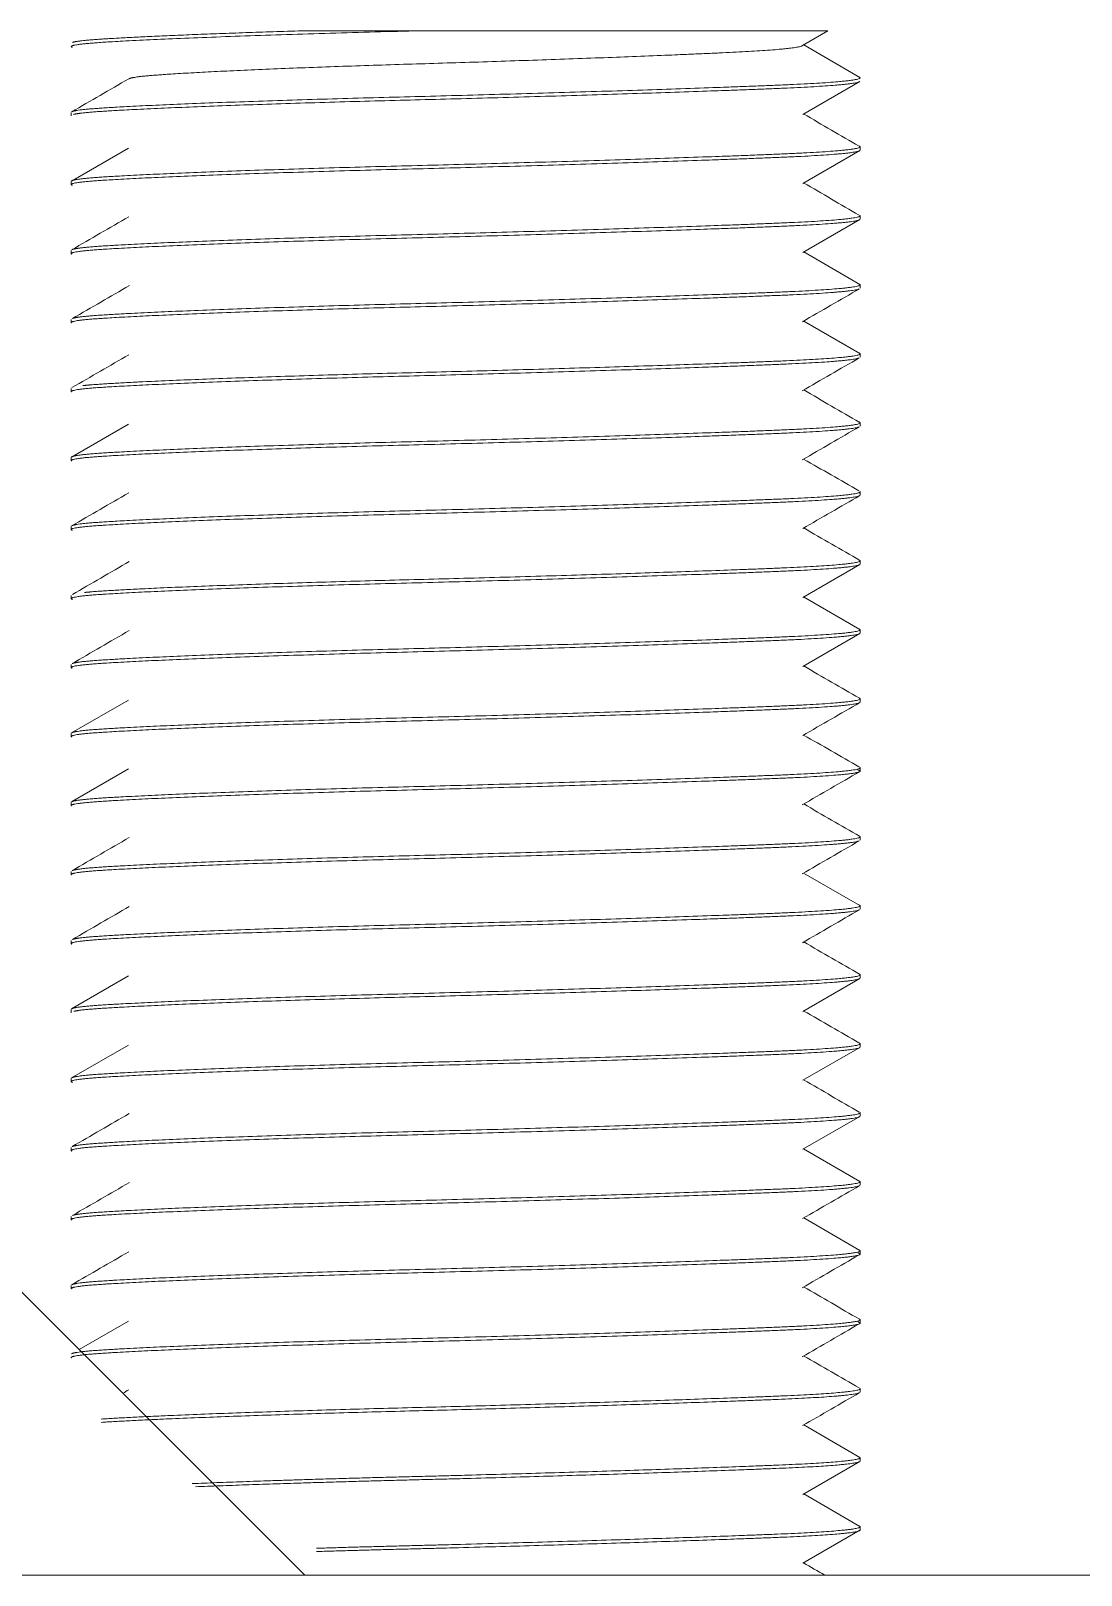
# Model space of a CAD drawing. Header units: millimetres. Extents: x 113490 to 142599, y -20467 to 115.
# Drawn here: x 125844.93 to 125860.91, y -6139.68 to -6116.18 of the extents above; entities that cross this region are included whole.
import ezdxf

# ---------------------------------------------------------------- set-up
doc = ezdxf.new("R2010")
doc.units = ezdxf.units.MM
doc.layers.add('DV1_0', color=7, linetype='Continuous')

msp = doc.modelspace()

# ---------------------------------------------------------------- linework, layer by layer
at = {"layer": 'DV1_0', "color": 7, "linetype": 'Continuous', "lineweight": 15}
for p, q in [((125848.999, -6116.18), (125850.764, -6116.18)), ((125857.056, -6116.18), (125850.764, -6116.18)), ((125856.67, -6116.404), (125857.056, -6116.181)), ((125857.54, -6116.888), (125856.687, -6116.394)), ((125856.675, -6117.451), (125857.542, -6116.949)), ((125845.545, -6117.421), (125845.545, -6117.471)), ((125846.414, -6117.963), (125845.547, -6118.465)), ((125857.545, -6117.996), (125857.545, -6117.946)), ((125856.676, -6118.5), (125857.543, -6117.998)), ((125845.545, -6118.471), (125845.545, -6118.521)), ((125856.674, -6119.552), (125857.541, -6119.051)), ((125857.545, -6119.046), (125857.545, -6118.996)), ((125845.545, -6119.521), (125845.545, -6119.571)), ((125857.542, -6120.039), (125856.687, -6119.544)), ((125857.545, -6120.096), (125857.545, -6120.046)), ((125845.545, -6120.571), (125845.545, -6120.621)), ((125857.542, -6121.089), (125856.687, -6120.595)), ((125857.545, -6121.146), (125857.545, -6121.096)), ((125845.545, -6121.621), (125845.545, -6121.671)), ((125846.414, -6122.164), (125845.547, -6122.665)), ((125857.545, -6122.196), (125857.545, -6122.146)), ((125845.545, -6122.671), (125845.545, -6122.721)), ((125857.545, -6123.246), (125857.545, -6123.196)), ((125845.545, -6123.721), (125845.545, -6123.771)), ((125856.676, -6124.8), (125857.543, -6124.299)), ((125857.545, -6124.296), (125857.545, -6124.246)), ((125845.545, -6124.771), (125845.545, -6124.821)), ((125857.543, -6125.29), (125856.686, -6124.794)), ((125856.676, -6125.85), (125857.543, -6125.349)), ((125857.545, -6125.346), (125857.545, -6125.296)), ((125845.545, -6125.821), (125845.545, -6125.871)), ((125846.414, -6126.363), (125845.547, -6126.864)), ((125857.545, -6126.396), (125857.545, -6126.346)), ((125845.545, -6126.871), (125845.545, -6126.921)), ((125846.416, -6127.412), (125845.548, -6127.913)), ((125857.545, -6127.446), (125857.545, -6127.396)), ((125845.545, -6127.921), (125845.545, -6127.971)), ((125857.545, -6128.496), (125857.545, -6128.446)), ((125845.545, -6128.971), (125845.545, -6129.021)), ((125857.543, -6129.49), (125856.686, -6128.995)), ((125857.545, -6129.546), (125857.545, -6129.496)), ((125849.098, -6139.68), (125839.598, -6130.18)), ((125845.545, -6130.021), (125845.545, -6130.071)), ((125846.416, -6130.562), (125845.549, -6131.063)), ((125856.673, -6131.102), (125857.541, -6130.601)), ((125857.545, -6130.596), (125857.545, -6130.546)), ((125845.545, -6131.071), (125845.545, -6131.121)), ((125846.414, -6131.613), (125845.547, -6132.114)), ((125857.545, -6131.646), (125857.545, -6131.596)), ((125856.676, -6132.15), (125857.543, -6131.648)), ((125845.545, -6132.121), (125845.545, -6132.171)), ((125856.676, -6133.2), (125857.542, -6132.699)), ((125857.545, -6132.696), (125857.545, -6132.646)), ((125845.545, -6133.171), (125845.545, -6133.221)), ((125857.543, -6133.69), (125856.686, -6133.194)), ((125857.545, -6133.746), (125857.545, -6133.696)), ((125845.545, -6134.221), (125845.545, -6134.271)), ((125857.54, -6134.738), (125856.687, -6134.244)), ((125857.545, -6134.796), (125857.545, -6134.746)), ((125845.545, -6135.271), (125845.545, -6135.321)), ((125846.414, -6135.813), (125845.665, -6136.246)), ((125857.545, -6135.846), (125857.545, -6135.796)), ((125857.545, -6136.896), (125857.545, -6136.846)), ((125857.542, -6137.889), (125856.687, -6137.395)), ((125856.674, -6138.452), (125857.542, -6137.95)), ((125857.545, -6137.946), (125857.545, -6137.896)), ((125857.542, -6138.939), (125856.687, -6138.444)), ((125856.676, -6139.5), (125857.543, -6138.998)), ((125857.545, -6138.996), (125857.545, -6138.946)), ((125936.261, -6139.68), (125837.28, -6139.68))]:
    msp.add_line(p, q, dxfattribs=at)
for points, weights, knots in [([(125845.557, -6116.43), (125845.468, -6116.39), (125846.002, -6116.355), (125847.329, -6116.267), (125850.764, -6116.18)], [0.934054680659, 0.941367301959, 1, 0.866025403784, 1], [0.993465271, 0.993465271, 0.993465271, 0.995454545, 0.995454545, 1, 1, 1]), ([(125845.564, -6116.355), (125845.641, -6116.328), (125846.002, -6116.305), (125846.893, -6116.246), (125848.999, -6116.18)], [0.943539393352, 0.959567449469, 1, 0.90591222949, 0.943976505854], [0.995551337, 0.995551337, 0.995551337, 0.996888464, 0.996888464, 1, 1, 1]), ([(125846.419, -6116.91), (125846.468, -6116.88), (125846.802, -6116.855), (125847.938, -6116.767), (125850.877, -6116.68), (125853.816, -6116.592), (125855.619, -6116.505), (125856.575, -6116.458), (125856.669, -6116.405)], [0.94124261157, 0.956492467926, 1, 0.866025403784, 1, 0.866025403784, 1, 0.924204716373, 0.934170840989], [0.98129043, 0.98129043, 0.98129043, 0.9827477, 0.9827477, 0.98723513, 0.98723513, 0.99172257, 0.99172257, 0.9942613, 0.9942613, 0.9942613]), ([(125845.553, -6117.41), (125845.606, -6117.381), (125846.002, -6117.355), (125847.329, -6117.267), (125850.764, -6117.18), (125854.199, -6117.092), (125856.306, -6117.005), (125857.692, -6116.947), (125857.529, -6116.882)], [0.940761018319, 0.955795124554, 1, 0.866025403784, 1, 0.866025403784, 1, 0.907682754736, 0.942590729982], [0.96884289, 0.96884289, 0.96884289, 0.97030477, 0.97030477, 0.97473539, 0.97473539, 0.979166, 0.979166, 0.98221899, 0.98221899, 0.98221899]), ([(125845.58, -6117.451), (125845.673, -6117.426), (125846.002, -6117.405), (125847.329, -6117.317), (125850.764, -6117.23), (125854.199, -6117.142), (125856.306, -6117.055), (125857.468, -6117.006), (125857.54, -6116.951)], [0.946469933917, 0.963037085539, 1, 0.866025403784, 1, 0.866025403784, 1, 0.921425778153, 0.935016914714], [0.96692775, 0.96692775, 0.96692775, 0.96818182, 0.96818182, 0.97272727, 0.97272727, 0.97727273, 0.97727273, 0.97993857, 0.97993857, 0.97993857]), ([(125845.548, -6118.463), (125845.585, -6118.432), (125846.002, -6118.405), (125847.329, -6118.317), (125850.764, -6118.23), (125854.199, -6118.142), (125856.306, -6118.055), (125857.688, -6117.997), (125857.53, -6117.932)], [0.939349105633, 0.953615094139, 1, 0.866025403784, 1, 0.866025403784, 1, 0.907909508112, 0.942420012767], [0.9421871, 0.9421871, 0.9421871, 0.94372108, 0.94372108, 0.9481517, 0.9481517, 0.95258231, 0.95258231, 0.95562779, 0.95562779, 0.95562779]), ([(125845.559, -6118.531), (125845.462, -6118.49), (125846.002, -6118.455), (125847.329, -6118.367), (125850.764, -6118.28), (125854.199, -6118.192), (125856.306, -6118.105), (125857.481, -6118.056), (125857.542, -6118)], [0.933910759492, 0.940768889885, 1, 0.866025403784, 1, 0.866025403784, 1, 0.92065327699, 0.935293065308], [0.93889951, 0.93889951, 0.93889951, 0.94090909, 0.94090909, 0.94545455, 0.94545455, 0.95, 0.95, 0.95269205, 0.95269205, 0.95269205]), ([(125845.552, -6119.578), (125845.487, -6119.539), (125846.002, -6119.505), (125847.329, -6119.417), (125850.764, -6119.33), (125854.199, -6119.242), (125856.306, -6119.155), (125857.457, -6119.107), (125857.539, -6119.052)], [0.93460906882, 0.943353703163, 1, 0.866025403784, 1, 0.866025403784, 1, 0.92211291563, 0.934786252161], [0.91171448, 0.91171448, 0.91171448, 0.91363636, 0.91363636, 0.91818182, 0.91818182, 0.92272727, 0.92272727, 0.92536981, 0.92536981, 0.92536981]), ([(125845.555, -6119.509), (125845.615, -6119.48), (125846.002, -6119.455), (125847.329, -6119.367), (125850.764, -6119.28), (125854.199, -6119.192), (125856.306, -6119.105), (125857.612, -6119.05), (125857.541, -6118.989)], [0.941454400146, 0.956792663151, 1, 0.866025403784, 1, 0.866025403784, 1, 0.912547273733, 0.939265137228], [0.9157085, 0.9157085, 0.9157085, 0.91713739, 0.91713739, 0.921568, 0.921568, 0.92599862, 0.92599862, 0.92889073, 0.92889073, 0.92889073]), ([(125845.547, -6120.624), (125845.51, -6120.587), (125846.002, -6120.555), (125847.329, -6120.467), (125850.764, -6120.38), (125854.199, -6120.292), (125856.306, -6120.205), (125857.412, -6120.159), (125857.532, -6120.106)], [0.935417002949, 0.945703550235, 1, 0.866025403784, 1, 0.866025403784, 1, 0.924933182187, 0.933987194677], [0.88452148, 0.88452148, 0.88452148, 0.88636364, 0.88636364, 0.89090909, 0.89090909, 0.89545455, 0.89545455, 0.89800139, 0.89800139, 0.89800139]), ([(125845.565, -6120.555), (125845.641, -6120.528), (125846.002, -6120.505), (125847.329, -6120.417), (125850.764, -6120.33), (125854.199, -6120.242), (125856.306, -6120.155), (125857.615, -6120.1), (125857.541, -6120.038)], [0.943575641735, 0.959613130463, 1, 0.866025403784, 1, 0.866025403784, 1, 0.91235582169, 0.939382666225], [0.88921808, 0.88921808, 0.88921808, 0.89055369, 0.89055369, 0.89498431, 0.89498431, 0.89941493, 0.89941493, 0.90231337, 0.90231337, 0.90231337]), ([(125845.547, -6121.674), (125845.514, -6121.637), (125846.002, -6121.605), (125847.329, -6121.517), (125850.764, -6121.43), (125854.199, -6121.342), (125856.306, -6121.255), (125857.392, -6121.21), (125857.527, -6121.158)], [0.935577878444, 0.946121258119, 1, 0.866025403784, 1, 0.866025403784, 1, 0.92618059583, 0.933709515685], [0.85726293, 0.85726293, 0.85726293, 0.85909091, 0.85909091, 0.86363636, 0.86363636, 0.86818182, 0.86818182, 0.87068634, 0.87068634, 0.87068634]), ([(125845.72, -6121.578), (125845.829, -6121.566), (125846.002, -6121.555), (125847.329, -6121.467), (125850.764, -6121.38), (125854.199, -6121.292), (125856.306, -6121.205), (125857.679, -6121.148), (125857.532, -6121.083)], [0.966249640815, 0.980198004008, 1, 0.866025403784, 1, 0.866025403784, 1, 0.908463633632, 0.94200928437], [0.86331514, 0.86331514, 0.86331514, 0.86397, 0.86397, 0.86840062, 0.86840062, 0.87283123, 0.87283123, 0.87585839, 0.87585839, 0.87585839]), ([(125845.55, -6122.727), (125845.492, -6122.688), (125846.002, -6122.655), (125847.329, -6122.567), (125850.764, -6122.48), (125854.199, -6122.392), (125856.306, -6122.305), (125857.407, -6122.259), (125857.531, -6122.206)], [0.934768545125, 0.943857940206, 1, 0.866025403784, 1, 0.866025403784, 1, 0.925238167009, 0.933915013142], [0.82991341, 0.82991341, 0.82991341, 0.83181818, 0.83181818, 0.83636364, 0.83636364, 0.84090909, 0.84090909, 0.84344559, 0.84344559, 0.84344559]), ([(125845.548, -6122.664), (125845.585, -6122.632), (125846.002, -6122.605), (125847.329, -6122.517), (125850.764, -6122.43), (125854.199, -6122.342), (125856.306, -6122.255), (125857.699, -6122.197), (125857.528, -6122.131)], [0.93930895393, 0.953549715117, 1, 0.866025403784, 1, 0.866025403784, 1, 0.907274261859, 0.94290214831], [0.83585017, 0.83585017, 0.83585017, 0.83738631, 0.83738631, 0.84181693, 0.84181693, 0.84624754, 0.84624754, 0.84931403, 0.84931403, 0.84931403]), ([(125845.559, -6123.781), (125845.462, -6123.74), (125846.002, -6123.705), (125847.329, -6123.617), (125850.764, -6123.53), (125854.199, -6123.442), (125856.306, -6123.355), (125857.443, -6123.307), (125857.537, -6123.253)], [0.93390975756, 0.940764562018, 1, 0.866025403784, 1, 0.866025403784, 1, 0.922984539313, 0.934513942389], [0.80253573, 0.80253573, 0.80253573, 0.80454545, 0.80454545, 0.80909091, 0.80909091, 0.81363636, 0.81363636, 0.81624932, 0.81624932, 0.81624932]), ([(125845.553, -6123.711), (125845.605, -6123.681), (125846.002, -6123.655), (125847.329, -6123.567), (125850.764, -6123.48), (125854.199, -6123.392), (125856.306, -6123.305), (125857.629, -6123.25), (125857.54, -6123.187)], [0.940729560589, 0.955748829838, 1, 0.866025403784, 1, 0.866025403784, 1, 0.911503475613, 0.939919187572], [0.80933921, 0.80933921, 0.80933921, 0.81080262, 0.81080262, 0.81523323, 0.81523323, 0.81966385, 0.81966385, 0.82259048, 0.82259048, 0.82259048]), ([(125845.562, -6124.833), (125845.453, -6124.791), (125846.002, -6124.755), (125847.329, -6124.667), (125850.764, -6124.58), (125854.199, -6124.492), (125856.306, -6124.405), (125857.474, -6124.356), (125857.541, -6124.3)], [0.933700019724, 0.939798095358, 1, 0.866025403784, 1, 0.866025403784, 1, 0.921036867031, 0.935153714064], [0.77523021, 0.77523021, 0.77523021, 0.77727273, 0.77727273, 0.78181818, 0.78181818, 0.78636364, 0.78636364, 0.78904268, 0.78904268, 0.78904268]), ([(125845.745, -6124.726), (125845.848, -6124.715), (125846.002, -6124.705), (125847.329, -6124.617), (125850.764, -6124.53), (125854.199, -6124.442), (125856.306, -6124.355), (125857.605, -6124.301), (125857.542, -6124.239)], [0.969334210237, 0.982338959679, 1, 0.866025403784, 1, 0.866025403784, 1, 0.912970810943, 0.939009023645], [0.78363486, 0.78363486, 0.78363486, 0.78421893, 0.78421893, 0.78864954, 0.78864954, 0.79308016, 0.79308016, 0.79595826, 0.79595826, 0.79595826]), ([(125845.557, -6125.88), (125845.468, -6125.84), (125846.002, -6125.805), (125847.329, -6125.717), (125850.764, -6125.63), (125854.199, -6125.542), (125856.306, -6125.455), (125857.478, -6125.406), (125857.541, -6125.35)], [0.934051770002, 0.941355624956, 1, 0.866025403784, 1, 0.866025403784, 1, 0.920807291095, 0.935236586971], [0.74801033, 0.74801033, 0.74801033, 0.75, 0.75, 0.75454545, 0.75454545, 0.75909091, 0.75909091, 0.76177774, 0.76177774, 0.76177774]), ([(125845.56, -6125.807), (125845.629, -6125.779), (125846.002, -6125.755), (125847.329, -6125.667), (125850.764, -6125.58), (125854.199, -6125.492), (125856.306, -6125.405), (125857.663, -6125.348), (125857.535, -6125.284)], [0.942580918485, 0.958329672037, 1, 0.866025403784, 1, 0.866025403784, 1, 0.909439909267, 0.941307954393], [0.75625717, 0.75625717, 0.75625717, 0.75763523, 0.75763523, 0.76206585, 0.76206585, 0.76649646, 0.76649646, 0.76949134, 0.76949134, 0.76949134]), ([(125845.55, -6126.927), (125845.494, -6126.888), (125846.002, -6126.855), (125847.329, -6126.767), (125850.764, -6126.68), (125854.199, -6126.592), (125856.306, -6126.505), (125857.445, -6126.457), (125857.537, -6126.403)], [0.934839138405, 0.944073807042, 1, 0.866025403784, 1, 0.866025403784, 1, 0.922874719936, 0.934547002887], [0.72082982, 0.72082982, 0.72082982, 0.72272727, 0.72272727, 0.72727273, 0.72727273, 0.73181818, 0.73181818, 0.73443487, 0.73443487, 0.73443487]), ([(125845.549, -6126.863), (125845.588, -6126.832), (125846.002, -6126.805), (125847.329, -6126.717), (125850.764, -6126.63), (125854.199, -6126.542), (125856.306, -6126.455), (125857.703, -6126.397), (125857.527, -6126.331)], [0.939523839461, 0.953897229977, 1, 0.866025403784, 1, 0.866025403784, 1, 0.907043390267, 0.943080358976], [0.7295269, 0.7295269, 0.7295269, 0.73105154, 0.73105154, 0.73548216, 0.73548216, 0.73991277, 0.73991277, 0.7429869, 0.7429869, 0.7429869]), ([(125845.55, -6127.912), (125845.596, -6127.881), (125846.002, -6127.855), (125847.329, -6127.767), (125850.764, -6127.68), (125854.199, -6127.592), (125856.306, -6127.505), (125857.65, -6127.449), (125857.537, -6127.386)], [0.940098088368, 0.954798727138, 1, 0.866025403784, 1, 0.866025403784, 1, 0.910256466836, 0.940743215714], [0.70297302, 0.70297302, 0.70297302, 0.70446785, 0.70446785, 0.70889846, 0.70889846, 0.71332908, 0.71332908, 0.71629695, 0.71629695, 0.71629695]), ([(125845.547, -6127.974), (125845.513, -6127.937), (125846.002, -6127.905), (125847.329, -6127.817), (125850.764, -6127.73), (125854.199, -6127.642), (125856.306, -6127.555), (125857.782, -6127.493), (125857.506, -6127.425)], [0.93554962901, 0.946048878214, 1, 0.866025403784, 1, 0.866025403784, 1, 0.90228664106, 0.947106281435], [0.69362411, 0.69362411, 0.69362411, 0.69545455, 0.69545455, 0.7, 0.7, 0.70454545, 0.70454545, 0.70786065, 0.70786065, 0.70786065]), ([(125845.547, -6129.024), (125845.511, -6128.987), (125846.002, -6128.955), (125847.329, -6128.867), (125850.764, -6128.78), (125854.199, -6128.692), (125856.306, -6128.605), (125857.393, -6128.559), (125857.528, -6128.507)], [0.935451846914, 0.945795179535, 1, 0.866025403784, 1, 0.866025403784, 1, 0.926121506688, 0.933721620936], [0.66634277, 0.66634277, 0.66634277, 0.66818182, 0.66818182, 0.67272727, 0.67272727, 0.67727273, 0.67727273, 0.67977926, 0.67977926, 0.67977926]), ([(125845.561, -6128.957), (125845.633, -6128.929), (125846.002, -6128.905), (125847.329, -6128.817), (125850.764, -6128.73), (125854.199, -6128.642), (125856.306, -6128.555), (125857.601, -6128.501), (125857.542, -6128.44)], [0.94284236783, 0.958673231164, 1, 0.866025403784, 1, 0.866025403784, 1, 0.913243912617, 0.938846718795], [0.67651746, 0.67651746, 0.67651746, 0.67788416, 0.67788416, 0.68231477, 0.68231477, 0.68674539, 0.68674539, 0.68961446, 0.68961446, 0.68961446]), ([(125845.563, -6130.006), (125845.637, -6129.979), (125846.002, -6129.955), (125847.329, -6129.867), (125850.764, -6129.78), (125854.199, -6129.692), (125856.306, -6129.605), (125857.646, -6129.549), (125857.538, -6129.486)], [0.943212962527, 0.959152478095, 1, 0.866025403784, 1, 0.866025403784, 1, 0.910499596591, 0.940578911079], [0.64994961, 0.64994961, 0.64994961, 0.65130046, 0.65130046, 0.65573108, 0.65573108, 0.66016169, 0.66016169, 0.66312152, 0.66312152, 0.66312152]), ([(125845.553, -6130.078), (125845.483, -6130.039), (125846.002, -6130.005), (125847.329, -6129.917), (125850.764, -6129.83), (125854.199, -6129.742), (125856.306, -6129.655), (125857.416, -6129.609), (125857.532, -6129.556)], [0.934477912325, 0.942919794707, 1, 0.866025403784, 1, 0.866025403784, 1, 0.924715038916, 0.934040526761], [0.63897249, 0.63897249, 0.63897249, 0.64090909, 0.64090909, 0.64545455, 0.64545455, 0.65, 0.65, 0.65255425, 0.65255425, 0.65255425]), ([(125845.55, -6131.062), (125845.595, -6131.031), (125846.002, -6131.005), (125847.329, -6130.917), (125850.764, -6130.83), (125854.199, -6130.742), (125856.306, -6130.655), (125857.7, -6130.597), (125857.528, -6130.531)], [0.940035433601, 0.954702188343, 1, 0.866025403784, 1, 0.866025403784, 1, 0.907200758722, 0.942958712987], [0.62321875, 0.62321875, 0.62321875, 0.62471677, 0.62471677, 0.62914739, 0.62914739, 0.633578, 0.633578, 0.63664693, 0.63664693, 0.63664693]), ([(125845.582, -6131.1), (125845.677, -6131.076), (125846.002, -6131.055), (125847.329, -6130.967), (125850.764, -6130.88), (125854.199, -6130.792), (125856.306, -6130.705), (125857.453, -6130.657), (125857.539, -6130.602)], [0.946888185543, 0.963500095347, 1, 0.866025403784, 1, 0.866025403784, 1, 0.92237549491, 0.934701830661], [0.612398, 0.612398, 0.612398, 0.61363636, 0.61363636, 0.61818182, 0.61818182, 0.62272727, 0.62272727, 0.6253609, 0.6253609, 0.6253609]), ([(125845.549, -6132.113), (125845.589, -6132.082), (125846.002, -6132.055), (125847.329, -6131.967), (125850.764, -6131.88), (125854.199, -6131.792), (125856.306, -6131.705), (125857.672, -6131.648), (125857.533, -6131.584)], [0.939621812094, 0.954053767343, 1, 0.866025403784, 1, 0.866025403784, 1, 0.908901691805, 0.941691075612], [0.59661361, 0.59661361, 0.59661361, 0.59813308, 0.59813308, 0.60256369, 0.60256369, 0.60699431, 0.60699431, 0.61000698, 0.61000698, 0.61000698]), ([(125845.561, -6132.182), (125845.455, -6132.141), (125846.002, -6132.105), (125847.329, -6132.017), (125850.764, -6131.93), (125854.199, -6131.842), (125856.306, -6131.755), (125857.479, -6131.706), (125857.542, -6131.65)], [0.933746043408, 0.940021593866, 1, 0.866025403784, 1, 0.866025403784, 1, 0.920771055643, 0.935249811122], [0.5843287, 0.5843287, 0.5843287, 0.58636364, 0.58636364, 0.59090909, 0.59090909, 0.59545455, 0.59545455, 0.5981426, 0.5981426, 0.5981426]), ([(125845.555, -6133.23), (125845.475, -6133.189), (125846.002, -6133.155), (125847.329, -6133.067), (125850.764, -6132.98), (125854.199, -6132.892), (125856.306, -6132.805), (125857.473, -6132.756), (125857.541, -6132.701)], [0.934226060047, 0.942028220982, 1, 0.866025403784, 1, 0.866025403784, 1, 0.921123300453, 0.935122920853], [0.55712406, 0.55712406, 0.55712406, 0.55909091, 0.55909091, 0.56363636, 0.56363636, 0.56818182, 0.56818182, 0.57085793, 0.57085793, 0.57085793]), ([(125845.558, -6133.158), (125845.624, -6133.13), (125846.002, -6133.105), (125847.329, -6133.017), (125850.764, -6132.93), (125854.199, -6132.842), (125856.306, -6132.755), (125857.603, -6132.701), (125857.542, -6132.639)], [0.942164850857, 0.957773108412, 1, 0.866025403784, 1, 0.866025403784, 1, 0.913075289833, 0.938946668642], [0.57015292, 0.57015292, 0.57015292, 0.57154939, 0.57154939, 0.57598, 0.57598, 0.58041062, 0.58041062, 0.58328527, 0.58328527, 0.58328527]), ([(125845.565, -6134.205), (125845.641, -6134.178), (125846.002, -6134.155), (125847.329, -6134.067), (125850.764, -6133.98), (125854.199, -6133.892), (125856.306, -6133.805), (125857.629, -6133.75), (125857.54, -6133.687)], [0.943546270571, 0.959576122328, 1, 0.866025403784, 1, 0.866025403784, 1, 0.911520502807, 0.939908257237], [0.54362885, 0.54362885, 0.54362885, 0.54496569, 0.54496569, 0.54939631, 0.54939631, 0.55382692, 0.55382692, 0.55675299, 0.55675299, 0.55675299]), ([(125845.549, -6134.276), (125845.501, -6134.238), (125846.002, -6134.205), (125847.329, -6134.117), (125850.764, -6134.03), (125854.199, -6133.942), (125856.306, -6133.855), (125857.432, -6133.808), (125857.535, -6133.754)], [0.935065739208, 0.944739910542, 1, 0.866025403784, 1, 0.866025403784, 1, 0.923694365367, 0.934308938613], [0.52994333, 0.52994333, 0.52994333, 0.53181818, 0.53181818, 0.53636364, 0.53636364, 0.54090909, 0.54090909, 0.54349797, 0.54349797, 0.54349797]), ([(125845.547, -6135.324), (125845.515, -6135.287), (125846.002, -6135.255), (125847.329, -6135.167), (125850.764, -6135.08), (125854.199, -6134.992), (125856.306, -6134.905), (125857.775, -6134.844), (125857.508, -6134.775)], [0.93562264502, 0.946235146384, 1, 0.866025403784, 1, 0.866025403784, 1, 0.902713567653, 0.946717352797], [0.50272133, 0.50272133, 0.50272133, 0.50454545, 0.50454545, 0.50909091, 0.50909091, 0.51363636, 0.51363636, 0.51693707, 0.51693707, 0.51693707]), ([(125845.553, -6135.26), (125845.606, -6135.231), (125846.002, -6135.205), (125847.329, -6135.117), (125850.764, -6135.03), (125854.199, -6134.942), (125856.306, -6134.855), (125857.692, -6134.797), (125857.53, -6134.732)], [0.940792229038, 0.955840962974, 1, 0.866025403784, 1, 0.866025403784, 1, 0.907707253541, 0.942572211447], [0.51692164, 0.51692164, 0.51692164, 0.518382, 0.518382, 0.52281262, 0.52281262, 0.52724323, 0.52724323, 0.53029541, 0.53029541, 0.53029541]), ([(125845.548, -6136.375), (125845.506, -6136.337), (125846.002, -6136.305), (125847.329, -6136.217), (125850.764, -6136.13), (125854.199, -6136.042), (125856.306, -6135.955), (125857.775, -6135.894), (125857.508, -6135.825)], [0.935258589391, 0.945278342331, 1, 0.866025403784, 1, 0.866025403784, 1, 0.902711539437, 0.94671918763], [0.47541615, 0.47541615, 0.47541615, 0.47727273, 0.47727273, 0.48181818, 0.48181818, 0.48636364, 0.48636364, 0.48966441, 0.48966441, 0.48966441]), ([(125845.548, -6136.313), (125845.585, -6136.282), (125846.002, -6136.255), (125847.329, -6136.167), (125850.764, -6136.08), (125854.199, -6135.992), (125856.306, -6135.905), (125857.689, -6135.847), (125857.53, -6135.782)], [0.939342569449, 0.953604465416, 1, 0.866025403784, 1, 0.866025403784, 1, 0.907878494719, 0.942443271389], [0.49026398, 0.49026398, 0.49026398, 0.49179831, 0.49179831, 0.49622892, 0.49622892, 0.50065954, 0.50065954, 0.50370605, 0.50370605, 0.50370605]), ([(125846.002, -6137.305), (125847.329, -6137.217), (125850.764, -6137.13), (125854.199, -6137.042), (125856.306, -6136.955), (125857.612, -6136.9), (125857.541, -6136.839)], [1, 0.866025403784, 1, 0.866025403784, 1, 0.912519834205, 0.939281914682], [0.46521462, 0.46521462, 0.46521462, 0.46964523, 0.46964523, 0.47407585, 0.47407585, 0.47696887, 0.47696887, 0.47696887]), ([(125846.002, -6137.355), (125847.329, -6137.267), (125850.764, -6137.18), (125854.199, -6137.092), (125856.306, -6137.005), (125857.425, -6136.958), (125857.534, -6136.905)], [1, 0.866025403784, 1, 0.866025403784, 1, 0.924125294751, 0.934191821038], [0.45, 0.45, 0.45, 0.45454545, 0.45454545, 0.45909091, 0.45909091, 0.46166517, 0.46166517, 0.46166517]), ([(125847.384, -6138.287), (125848.807, -6138.229), (125850.764, -6138.18), (125854.199, -6138.092), (125856.306, -6138.005), (125857.615, -6137.95), (125857.541, -6137.888)], [0.935952354895, 0.918979904165, 1, 0.866025403784, 1, 0.912383962252, 0.93936532263], [0.44038216, 0.44038216, 0.44038216, 0.44306154, 0.44306154, 0.44749216, 0.44749216, 0.45038967, 0.45038967, 0.45038967]), ([(125847.437, -6138.335), (125848.847, -6138.278), (125850.764, -6138.23), (125854.199, -6138.142), (125856.306, -6138.055), (125857.462, -6138.007), (125857.54, -6137.951)], [0.935345241661, 0.920512680419, 1, 0.866025403784, 1, 0.921819816809, 0.934882917292], [0.424575903, 0.424575903, 0.424575903, 0.427272727, 0.427272727, 0.431818182, 0.431818182, 0.434470658, 0.434470658, 0.434470658]), ([(125849.276, -6139.271), (125849.995, -6139.249), (125850.764, -6139.23), (125854.199, -6139.142), (125856.306, -6139.055), (125857.679, -6138.998), (125857.532, -6138.933)], [0.949759526419, 0.966506350946, 1, 0.866025403784, 1, 0.908497218785, 0.941984685074], [0.415370194, 0.415370194, 0.415370194, 0.416477847, 0.416477847, 0.420908463, 0.420908463, 0.423934511, 0.423934511, 0.423934511]), ([(125849.276, -6139.321), (125849.995, -6139.299), (125850.764, -6139.28), (125854.199, -6139.192), (125856.306, -6139.105), (125857.481, -6139.056), (125857.542, -6139)], [0.949759526419, 0.966506350946, 1, 0.866025403784, 1, 0.920644715726, 0.935296225577], [0.398863636, 0.398863636, 0.398863636, 0.4, 0.4, 0.404545455, 0.404545455, 0.4072378, 0.4072378, 0.4072378])]:
    msp.add_rational_spline(points, weights, degree=2, knots=knots, dxfattribs=at)
for points in [[(125846.418, -6116.91), (125846.129, -6117.077), (125845.84, -6117.244), (125845.551, -6117.411)], [(125857.53, -6117.932), (125857.248, -6117.77), (125856.967, -6117.607), (125856.686, -6117.444)], [(125857.53, -6118.982), (125857.248, -6118.819), (125856.967, -6118.657), (125856.686, -6118.494)], [(125846.42, -6119.009), (125846.131, -6119.176), (125845.842, -6119.343), (125845.553, -6119.51)], [(125846.43, -6120.055), (125846.141, -6120.222), (125845.852, -6120.389), (125845.562, -6120.556)], [(125856.667, -6120.606), (125856.956, -6120.439), (125857.245, -6120.272), (125857.533, -6120.105)], [(125846.421, -6121.108), (125846.132, -6121.275), (125845.844, -6121.442), (125845.555, -6121.609)], [(125856.663, -6121.658), (125856.952, -6121.491), (125857.241, -6121.324), (125857.53, -6121.157)], [(125857.532, -6122.133), (125857.25, -6121.97), (125856.968, -6121.807), (125856.687, -6121.644)], [(125856.666, -6122.707), (125856.955, -6122.539), (125857.244, -6122.372), (125857.533, -6122.205)], [(125857.527, -6123.181), (125857.247, -6123.019), (125856.967, -6122.857), (125856.686, -6122.695)], [(125846.418, -6123.21), (125846.129, -6123.378), (125845.839, -6123.545), (125845.55, -6123.712)], [(125856.672, -6123.753), (125856.961, -6123.586), (125857.25, -6123.419), (125857.54, -6123.252)], [(125857.54, -6124.237), (125857.256, -6124.073), (125856.971, -6123.909), (125856.687, -6123.744)], [(125846.428, -6124.255), (125846.139, -6124.422), (125845.85, -6124.589), (125845.561, -6124.757)], [(125846.425, -6125.306), (125846.136, -6125.474), (125845.847, -6125.641), (125845.558, -6125.808)], [(125857.535, -6126.335), (125857.252, -6126.171), (125856.969, -6126.008), (125856.687, -6125.844)], [(125856.672, -6126.903), (125856.961, -6126.736), (125857.25, -6126.569), (125857.539, -6126.402)], [(125857.527, -6127.381), (125857.247, -6127.219), (125856.966, -6127.057), (125856.686, -6126.895)], [(125856.665, -6127.957), (125856.954, -6127.79), (125857.243, -6127.623), (125857.532, -6127.456)], [(125857.537, -6128.435), (125857.253, -6128.272), (125856.97, -6128.108), (125856.687, -6127.944)], [(125846.426, -6128.456), (125846.137, -6128.623), (125845.848, -6128.79), (125845.559, -6128.958)], [(125856.663, -6129.008), (125856.952, -6128.841), (125857.241, -6128.674), (125857.53, -6128.507)], [(125846.428, -6129.505), (125846.139, -6129.672), (125845.85, -6129.839), (125845.561, -6130.007)], [(125856.667, -6130.056), (125856.957, -6129.889), (125857.246, -6129.721), (125857.535, -6129.554)], [(125857.538, -6130.536), (125857.255, -6130.372), (125856.971, -6130.208), (125856.687, -6130.044)], [(125857.528, -6131.581), (125857.247, -6131.419), (125856.967, -6131.257), (125856.686, -6131.095)], [(125857.533, -6132.633), (125857.251, -6132.47), (125856.968, -6132.307), (125856.686, -6132.144)], [(125846.423, -6132.657), (125846.134, -6132.825), (125845.845, -6132.992), (125845.556, -6133.159)], [(125846.429, -6133.705), (125846.141, -6133.872), (125845.852, -6134.039), (125845.563, -6134.206)], [(125856.67, -6134.254), (125856.959, -6134.087), (125857.248, -6133.92), (125857.537, -6133.753)], [(125846.418, -6134.76), (125846.129, -6134.927), (125845.84, -6135.094), (125845.551, -6135.261)], [(125856.664, -6135.308), (125856.953, -6135.14), (125857.242, -6134.973), (125857.531, -6134.806)], [(125857.53, -6135.782), (125857.248, -6135.62), (125856.967, -6135.457), (125856.686, -6135.295)], [(125856.664, -6136.358), (125856.953, -6136.191), (125857.242, -6136.023), (125857.531, -6135.856)], [(125857.53, -6136.832), (125857.248, -6136.67), (125856.967, -6136.507), (125856.686, -6136.344)], [(125846.42, -6136.859), (125846.39, -6136.876), (125846.36, -6136.894), (125846.33, -6136.911)], [(125856.669, -6137.405), (125856.958, -6137.238), (125857.248, -6137.071), (125857.537, -6136.903)], [(125857.007, -6139.68), (125856.9, -6139.618), (125856.793, -6139.556), (125856.686, -6139.494)]]:
    msp.add_open_spline(points, degree=3, dxfattribs=at)

doc.saveas('drawing.dxf')
